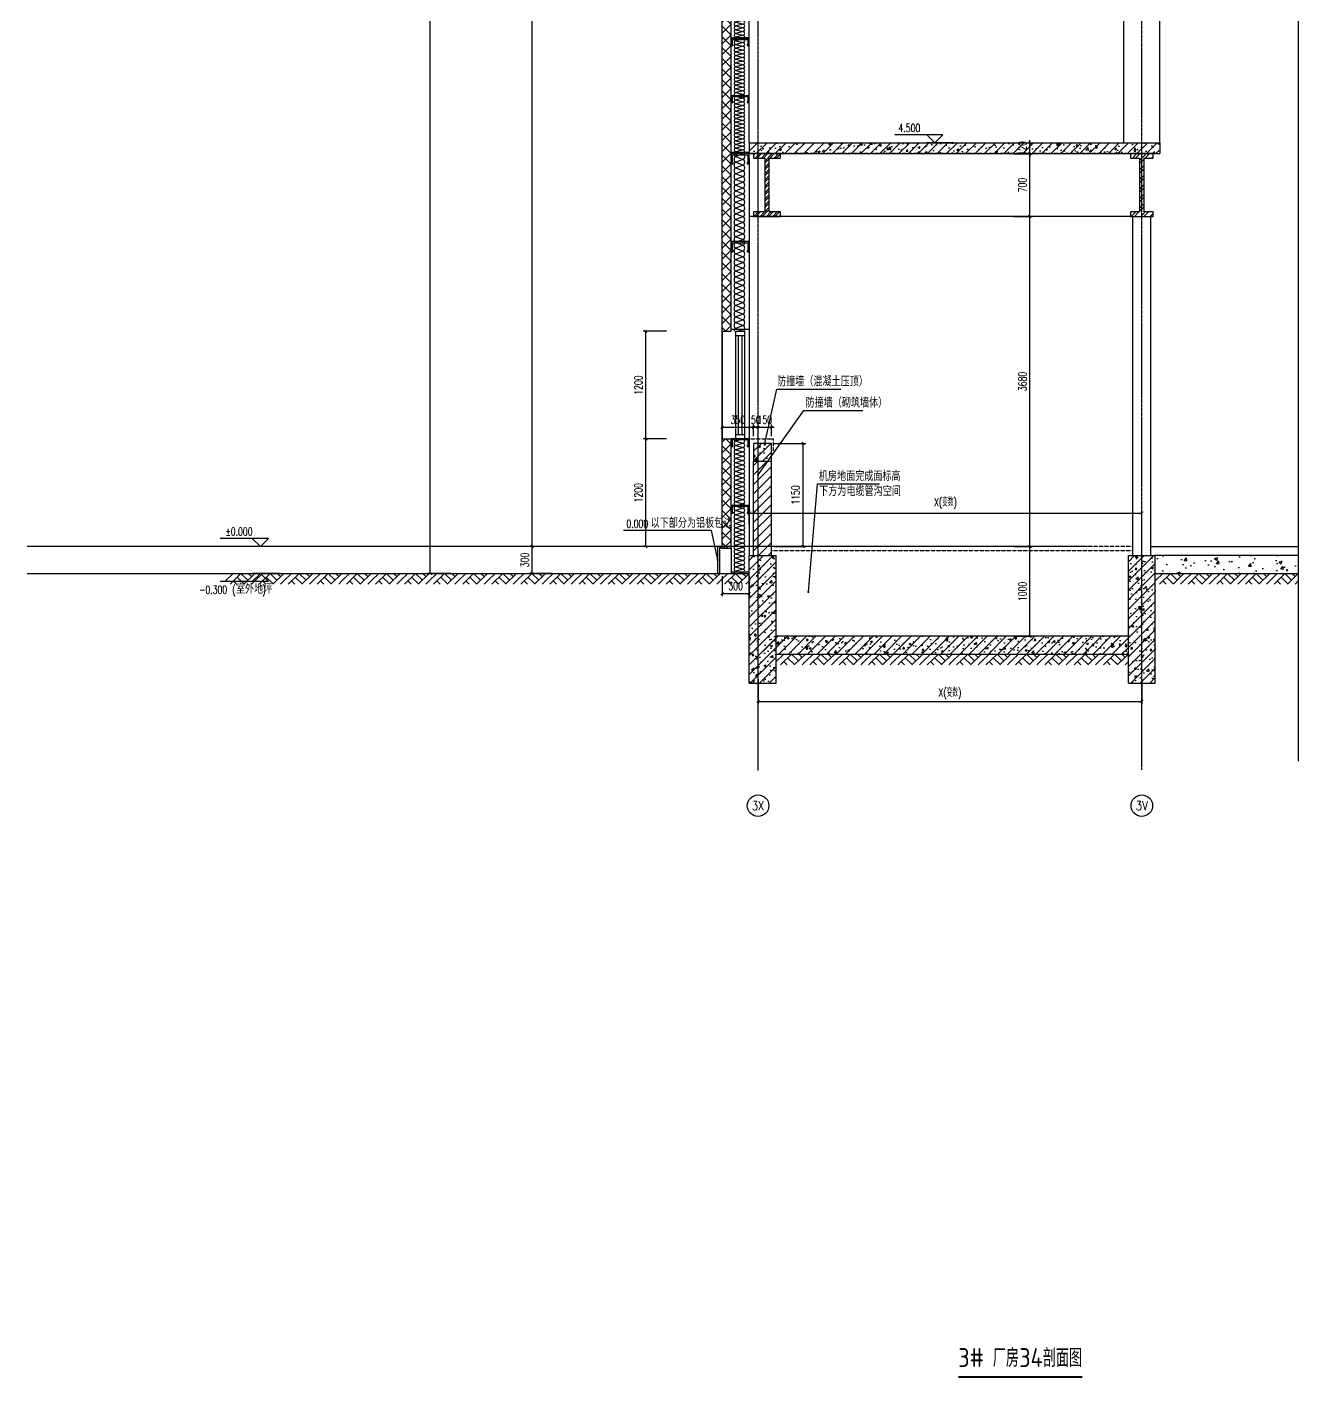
# Model space of a CAD drawing. Extents: x -1899985 to 1774885, y 556286 to 2175695.
# Drawn here: x -513227 to -498995, y 558987 to 574049 of the extents above; entities that cross this region are included whole.
import ezdxf
from ezdxf.enums import TextEntityAlignment as Align

# ---------------------------------------------------------------- set-up
doc = ezdxf.new("R2010")
doc.units = 0
doc.header["$LTSCALE"] = 10
doc.header["$MEASUREMENT"] = 0
for name, pattern in [('20剖面图$0$__DASH', [0.35, 0.25, -0.1]), ('20剖面图$0$DASH', [0.35, 0.25, -0.1]), ('20剖面图$0$DOTE', [2.42, 2, -0.2, 0.02, -0.2])]:
    doc.linetypes.add(name, pattern=pattern)
doc.layers.get('Defpoints').update_dxf_attribs({"color": 210})
for name, color, linetype in [('20剖面图$0$A-AXIS-D', 1, 'Continuous'), ('20剖面图$0$A-AXIS-DOTE', 14, '20剖面图$0$DOTE'), ('20剖面图$0$A-AXIS-DP', 126, 'Continuous'), ('20剖面图$0$A-AXIS-SYMB', 3, 'Continuous'), ('20剖面图$0$A-CURTAIN', 134, 'Continuous'), ('20剖面图$0$A-HATCH-1', 252, 'Continuous'), ('20剖面图$0$A-HATCH-2', 251, 'Continuous'), ('20剖面图$0$A-LIN-V', 9, 'Continuous'), ('20剖面图$0$A-SFCE', 30, 'Continuous'), ('20剖面图$0$A-WINDOW', 140, 'Continuous'), ('20剖面图$0$A-云线', 2, 'Continuous'), ('20剖面图$0$AS-COLN', 6, 'Continuous'), ('20剖面图$0$AS-WALL', 40, 'Continuous'), ('20剖面图$0$DIM_ELEV', 3, 'Continuous'), ('20剖面图$0$DIM_SYMB', 3, 'Continuous'), ('20剖面图$0$PUB_HATCH', 8, 'Continuous'), ('20剖面图$0$PUB_TEXT', 7, 'Continuous'), ('20剖面图$0$建-墙-填充', 8, 'Continuous'), ('20剖面图$0$建-柱-钢', 9, 'Continuous'), ('A-LIN-V', 9, 'Continuous'), ('PUB_TEXT', 7, 'Continuous')]:
    doc.layers.add(name, color=color, linetype=linetype)
doc.styles.add('20剖面图$0$_TCH_AXIS', font='COMPLEX', dxfattribs={"bigfont": 'GBCBIG'})
doc.styles.add('20剖面图$0$_TCH_DIM', font='SIMPLEX', dxfattribs={"bigfont": 'GBCBIG'})
doc.styles.add('20剖面图$0$_TCH_DIM_T3', font='SIMPLEX', dxfattribs={"width": 0.705882, "bigfont": 'GBCBIG'})
doc.styles.add('20剖面图$0$Standard', font='gbenor.shx', dxfattribs={"bigfont": 'gbcbig.shx'})
doc.dimstyles.new('20剖面图$0$_TCH_ARCH&&30', dxfattribs={"dimtxt": 89.25, "dimasz": 30, "dimexe": 30, "dimexo": 30, "dimgap": 37.875, "dimtad": 1, "dimdec": 0, "dimzin": 0, "dimdsep": 46, "dimtxsty": '20剖面图$0$_TCH_DIM_T3', "dimblk": '20剖面图$0$_ArchTick', "dimcen": 0.09, "dimclrt": 7, "dimazin": 2, "dimtfac": 1, "dimtdec": 0, "dimtix": 1, "dimtmove": 2, "dimatfit": 3, "dimfxl": 1, "dimtolj": 1, "dimtzin": 0, "dimarcsym": 0})
pattern_1 = [(45, (0, 0), (-53.0330086, 53.0330086), []), (50, (0, 0), (215.178055, -18.82564), [22.5, -247.5]), (355, (0, 0), (-41.6254, 225.65764), [18, -198]), (100.4514, (17.93, -1.57), (173.552815, 206.83186), [19.12206, -210.342634]), (46.1842, (0, 60), (320.17231, -49.6557), [33.75, -371.25]), (96.6356, (26.68, 55.86), (280.39881, 292.23536), [28.68309, -315.5139]), (351.1842, (0, 60), (280.39858, 292.23558), [27, -297]), (21, (30, 45), (179.072116, -120.785667), [22.5, -247.5]), (326, (30, 45), (72.9946, 217.545014), [18, -198]), (71.4514, (44.92, 34.93), (252.06679, 96.75915), [19.12206, -210.342634]), (37.5, (0, 0), (3.6479566, 99.868156), [0, -195.6, 0, -201, 0, -198.75]), (7.5, (0, 0), (78.920861, 118.323514), [0, -114.6, 0, -191.1, 0, -75.75]), (327.5, (-66.9, 0), (160.146731, -6.7664615), [0, -75, 0, -234, 0, -310.5]), (317.5, (-96.9, 0), (174.95585, 30.031495), [0, -97.5, 0, -155.4, 0, -220.5])]
pattern_2 = [(45, (60, 0), (-60.000061, 60.000061), []), (135, (60, 0), (-60.000061, -60.000061), [])]

# ---------------------------------------------------------------- blocks, each defined once
blk = doc.blocks.new('20剖面图$0$G$CBF9D2CED')
at = {"layer": '20剖面图$0$建-墙-填充'}
h = blk.add_hatch(dxfattribs=at)
h.set_pattern_fill('金属', color=256, scale=20, style=0)
h.set_pattern_definition([(45, (0, 0), (-35.3553, 35.3553), []), (45, (23.57, 0), (-35.3553, 35.3553), [])])
h.paths.add_polyline_path([(-150, 0), (-150, -50), (-25, -50), (-25, -650), (-150, -650), (-150, -700), (150, -700), (150, -650), (25, -650), (25, -50), (150, -50), (150, 0)])
at = {"layer": '20剖面图$0$建-柱-钢'}
for p, q in [((-150, 0), (-150, -50)), ((150, 0), (-150, 0)), ((150, -50), (150, 0)), ((-150, -50), (-25, -50)), ((-25, -50), (-25, -650)), ((25, -650), (25, -50)), ((25, -50), (150, -50)), ((-25, -650), (-150, -650)), ((-150, -650), (-150, -700)), ((-150, -700), (150, -700)), ((150, -650), (25, -650)), ((150, -700), (150, -650))]:
    blk.add_line(p, q, dxfattribs=at)
blk = doc.blocks.new('20剖面图$0$w42343243')
at = {"layer": '20剖面图$0$A-WINDOW'}
for p, q in [((-1774210, 527687), (-1774210, 528787)), ((-1774177, 527687), (-1774177, 528787)), ((-1774143, 528787), (-1774143, 527687)), ((-1774110, 528787), (-1774110, 527687))]:
    blk.add_line(p, q, dxfattribs=at)
for points in [[(-1774210, 528837), (-1774110, 528837), (-1774110, 528787), (-1774210, 528787)], [(-1774210, 527687), (-1774110, 527687), (-1774110, 527637), (-1774210, 527637)]]:
    blk.add_lwpolyline(points, close=True, dxfattribs=at)
blk = doc.blocks.new('20剖面图$0$$LinePat$素土夯实')
at = {"color": 0}
for p, q in [((0, -210), (210, 0)), ((120, -300), (420, 0)), ((420, 0), (608, -188)), ((495, -300), (795, 0)), ((615, 0), (705, -90)), ((210, -210), (300, -300)), ((315, -105), (502, -293)), ((705, -300), (795, -210))]:
    blk.add_line(p, q, dxfattribs=at)
blk = doc.blocks.new('20剖面图$0$_ArchTick')
at = {"color": 0, "linetype": 'ByBlock', "const_width": 0.4}
blk.add_lwpolyline([(-0.5, -0.5), (0.5, 0.5)], dxfattribs=at)
blk = doc.blocks.new('*D260')
at = {"layer": '20剖面图$0$A-AXIS-DP', "color": 0, "lineweight": -2, "transparency": 16777216}
for p, q in [((-506098, 569457), (-506360, 569457)), ((-506330, 568257), (-506330, 569457)), ((-506098, 568257), (-506360, 568257))]:
    blk.add_line(p, q, dxfattribs=at)
at = {"layer": 'Defpoints', "color": 0, "transparency": 16777216}
for p in [(-506330, 569457), (-506068, 569457), (-506068, 568257)]:
    blk.add_point(p, dxfattribs=at)
at = {"layer": '20剖面图$0$A-AXIS-DP', "color": 0, "lineweight": -2, "transparency": 16777216, "xscale": 30, "yscale": 30, "zscale": 30}
for p, rotation in [((-506330, 569457), 90), ((-506330, 568257), 270)]:
    blk.add_blockref('20剖面图$0$_ArchTick', p, dxfattribs=dict(at, rotation=rotation))
at = {"layer": '20剖面图$0$A-AXIS-DP', "color": 7, "transparency": 16777216, "insert": (-506413, 568857), "char_height": 89.2, "attachment_point": 5, "rotation": 90, "style": '20剖面图$0$_TCH_DIM_T3'}
blk.add_mtext('\\A1;1200', dxfattribs=at)
blk = doc.blocks.new('*D261')
at = {"layer": '20剖面图$0$A-AXIS-DP', "color": 0, "lineweight": -2, "transparency": 16777216}
for p, q in [((-506098, 570657), (-506360, 570657)), ((-506330, 569457), (-506330, 570657)), ((-506098, 569457), (-506360, 569457))]:
    blk.add_line(p, q, dxfattribs=at)
at = {"layer": 'Defpoints', "color": 0, "transparency": 16777216}
for p in [(-506330, 570657), (-506068, 570657), (-506068, 569457)]:
    blk.add_point(p, dxfattribs=at)
at = {"layer": '20剖面图$0$A-AXIS-DP', "color": 0, "lineweight": -2, "transparency": 16777216, "xscale": 30, "yscale": 30, "zscale": 30}
for p, rotation in [((-506330, 570657), 90), ((-506330, 569457), 270)]:
    blk.add_blockref('20剖面图$0$_ArchTick', p, dxfattribs=dict(at, rotation=rotation))
at = {"layer": '20剖面图$0$A-AXIS-DP', "color": 7, "transparency": 16777216, "insert": (-506413, 570057), "char_height": 89.2, "attachment_point": 5, "rotation": 90, "style": '20剖面图$0$_TCH_DIM_T3'}
blk.add_mtext('\\A1;1200', dxfattribs=at)
blk = doc.blocks.new('*D262')
at = {"layer": '20剖面图$0$A-AXIS-D', "color": 0, "lineweight": -2, "transparency": 16777216}
for p, q in [((-507369, 568257), (-507627, 568257)), ((-507597, 567957), (-507597, 568257)), ((-507369, 567957), (-507627, 567957))]:
    blk.add_line(p, q, dxfattribs=at)
at = {"layer": 'Defpoints', "color": 0, "transparency": 16777216}
for p in [(-507597, 568257), (-507339, 568257), (-507339, 567957)]:
    blk.add_point(p, dxfattribs=at)
at = {"layer": '20剖面图$0$A-AXIS-D', "color": 0, "lineweight": -2, "transparency": 16777216, "xscale": 30, "yscale": 30, "zscale": 30}
for p, rotation in [((-507597, 568257), 90), ((-507597, 567957), 270)]:
    blk.add_blockref('20剖面图$0$_ArchTick', p, dxfattribs=dict(at, rotation=rotation))
at = {"layer": '20剖面图$0$A-AXIS-D', "color": 7, "transparency": 16777216, "insert": (-507679, 568107), "char_height": 89.2, "attachment_point": 5, "rotation": 90, "style": '20剖面图$0$_TCH_DIM_T3'}
blk.add_mtext('\\A1;300', dxfattribs=at)
blk = doc.blocks.new('*D263')
at = {"layer": '20剖面图$0$A-AXIS-D', "color": 0, "lineweight": -2, "transparency": 16777216}
for p, q in [((-507369, 584057), (-507627, 584057)), ((-507597, 568257), (-507597, 584057)), ((-507369, 568257), (-507627, 568257))]:
    blk.add_line(p, q, dxfattribs=at)
at = {"layer": 'Defpoints', "color": 0, "transparency": 16777216}
for p in [(-507597, 584057), (-507339, 584057), (-507339, 568257)]:
    blk.add_point(p, dxfattribs=at)
at = {"layer": '20剖面图$0$A-AXIS-D', "color": 0, "lineweight": -2, "transparency": 16777216, "xscale": 30, "yscale": 30, "zscale": 30}
for p, rotation in [((-507597, 584057), 90), ((-507597, 568257), 270)]:
    blk.add_blockref('20剖面图$0$_ArchTick', p, dxfattribs=dict(at, rotation=rotation))
at = {"layer": '20剖面图$0$A-AXIS-D', "color": 7, "transparency": 16777216, "insert": (-507679, 576157), "char_height": 89.2, "attachment_point": 5, "rotation": 90, "style": '20剖面图$0$_TCH_DIM_T3'}
blk.add_mtext('\\A1;15800', dxfattribs=at)
blk = doc.blocks.new('*D266')
at = {"layer": '20剖面图$0$A-AXIS-D', "color": 0, "lineweight": -2, "transparency": 16777216}
for p, q in [((-508504, 586757), (-508762, 586757)), ((-508732, 567957), (-508732, 586757)), ((-508504, 567957), (-508762, 567957))]:
    blk.add_line(p, q, dxfattribs=at)
at = {"layer": 'Defpoints', "color": 0, "transparency": 16777216}
for p in [(-508732, 586757), (-508474, 586757), (-508474, 567957)]:
    blk.add_point(p, dxfattribs=at)
at = {"layer": '20剖面图$0$A-AXIS-D', "color": 0, "lineweight": -2, "transparency": 16777216, "xscale": 30, "yscale": 30, "zscale": 30}
for p, rotation in [((-508732, 586757), 90), ((-508732, 567957), 270)]:
    blk.add_blockref('20剖面图$0$_ArchTick', p, dxfattribs=dict(at, rotation=rotation))
at = {"layer": '20剖面图$0$A-AXIS-D', "color": 7, "transparency": 16777216, "insert": (-508814, 577357), "char_height": 89.2, "attachment_point": 5, "rotation": 90, "style": '20剖面图$0$_TCH_DIM_T3'}
blk.add_mtext('\\A1;18800', dxfattribs=at)
blk = doc.blocks.new('*D310')
at = {"layer": '20剖面图$0$A-AXIS-DP', "color": 0, "lineweight": -2, "transparency": 16777216}
for p, q in [((-502230, 568257), (-502020, 568257)), ((-502050, 567257), (-502050, 568257)), ((-502230, 567257), (-502020, 567257))]:
    blk.add_line(p, q, dxfattribs=at)
at = {"layer": 'Defpoints', "color": 0, "transparency": 16777216}
for p in [(-502260, 568257), (-502050, 568257), (-502260, 567257)]:
    blk.add_point(p, dxfattribs=at)
at = {"layer": '20剖面图$0$A-AXIS-DP', "color": 0, "lineweight": -2, "transparency": 16777216, "xscale": 30, "yscale": 30, "zscale": 30}
for p, rotation in [((-502050, 568257), 90), ((-502050, 567257), 270)]:
    blk.add_blockref('20剖面图$0$_ArchTick', p, dxfattribs=dict(at, rotation=rotation))
at = {"layer": '20剖面图$0$A-AXIS-DP', "color": 7, "transparency": 16777216, "insert": (-502132, 567757), "char_height": 89.2, "attachment_point": 5, "rotation": 90, "style": '20剖面图$0$_TCH_DIM_T3'}
blk.add_mtext('\\A1;1000', dxfattribs=at)
blk = doc.blocks.new('*D311')
at = {"layer": '20剖面图$0$A-AXIS-DP', "color": 0, "lineweight": -2, "transparency": 16777216}
for p, q in [((-502230, 571937), (-502020, 571937)), ((-502050, 568257), (-502050, 571937)), ((-502230, 568257), (-502020, 568257))]:
    blk.add_line(p, q, dxfattribs=at)
at = {"layer": 'Defpoints', "color": 0, "transparency": 16777216}
for p in [(-502260, 571937), (-502050, 571937), (-502260, 568257)]:
    blk.add_point(p, dxfattribs=at)
at = {"layer": '20剖面图$0$A-AXIS-DP', "color": 0, "lineweight": -2, "transparency": 16777216, "xscale": 30, "yscale": 30, "zscale": 30}
for p, rotation in [((-502050, 571937), 90), ((-502050, 568257), 270)]:
    blk.add_blockref('20剖面图$0$_ArchTick', p, dxfattribs=dict(at, rotation=rotation))
at = {"layer": '20剖面图$0$A-AXIS-DP', "color": 7, "transparency": 16777216, "insert": (-502132, 570097), "char_height": 89.2, "attachment_point": 5, "rotation": 90, "style": '20剖面图$0$_TCH_DIM_T3'}
blk.add_mtext('\\A1;3680', dxfattribs=at)
blk = doc.blocks.new('*D312')
at = {"layer": '20剖面图$0$A-AXIS-DP', "color": 0, "lineweight": -2, "transparency": 16777216}
for p, q in [((-502230, 572637), (-502020, 572637)), ((-502050, 571937), (-502050, 572637)), ((-502230, 571937), (-502020, 571937))]:
    blk.add_line(p, q, dxfattribs=at)
at = {"layer": 'Defpoints', "color": 0, "transparency": 16777216}
for p in [(-502260, 572637), (-502050, 572637), (-502260, 571937)]:
    blk.add_point(p, dxfattribs=at)
at = {"layer": '20剖面图$0$A-AXIS-DP', "color": 0, "lineweight": -2, "transparency": 16777216, "xscale": 30, "yscale": 30, "zscale": 30}
for p, rotation in [((-502050, 572637), 90), ((-502050, 571937), 270)]:
    blk.add_blockref('20剖面图$0$_ArchTick', p, dxfattribs=dict(at, rotation=rotation))
at = {"layer": '20剖面图$0$A-AXIS-DP', "color": 7, "transparency": 16777216, "insert": (-502132, 572287), "char_height": 89.2, "attachment_point": 5, "rotation": 90, "style": '20剖面图$0$_TCH_DIM_T3'}
blk.add_mtext('\\A1;700', dxfattribs=at)
blk = doc.blocks.new('*D313')
at = {"layer": '20剖面图$0$A-AXIS-DP', "color": 0, "lineweight": -2, "transparency": 16777216}
for p, q in [((-502230, 572757), (-502020, 572757)), ((-502050, 572757), (-502050, 572787)), ((-502050, 572637), (-502050, 572757)), ((-502230, 572637), (-502020, 572637)), ((-502050, 572637), (-502050, 572607))]:
    blk.add_line(p, q, dxfattribs=at)
at = {"layer": 'Defpoints', "color": 0, "transparency": 16777216}
for p in [(-502260, 572757), (-502050, 572757), (-502260, 572637)]:
    blk.add_point(p, dxfattribs=at)
at = {"layer": '20剖面图$0$A-AXIS-DP', "color": 0, "lineweight": -2, "transparency": 16777216, "xscale": 30, "yscale": 30, "zscale": 30}
for p, rotation in [((-502050, 572757), 270), ((-502050, 572637), 90)]:
    blk.add_blockref('20剖面图$0$_ArchTick', p, dxfattribs=dict(at, rotation=rotation))
at = {"layer": '20剖面图$0$A-AXIS-DP', "color": 7, "transparency": 16777216, "insert": (-502132, 572697), "char_height": 89.2, "attachment_point": 5, "rotation": 90, "style": '20剖面图$0$_TCH_DIM_T3'}
blk.add_mtext('\\A1;120', dxfattribs=at)
blk = doc.blocks.new('20剖面图$0$CURVEPATTERNLIB$SYSLIB$岩棉板')
at = {"color": 0}
for p, q in [((0, -17), (12, -67)), ((12, -67), (24, -17))]:
    blk.add_line(p, q, dxfattribs=at)
for centre, start, end in [((12, -17), 0, 180), ((0, -67), 270, 0), ((24, -67), 180, 270)]:
    blk.add_arc(centre, 12, start, end, dxfattribs=at)
blk = doc.blocks.new('20剖面图$0$CURVEPATTERNLIB$SYSLIB$防水材料1')
at = {"layer": '20剖面图$0$PUB_HATCH'}
h = blk.add_hatch(dxfattribs=at)
h.set_pattern_fill('ANSI31', color=256, scale=10, angle=90, style=0)
h.set_pattern_definition([(45, (-196995.837, -685381.036), (11.22532015, -11.22532015), [])])
h.paths.add_polyline_path([(35, 0), (0, 0), (0, -100), (35, -100), (35, -90), (30, -90), (30, -95), (5, -95), (5, -5), (30, -5), (30, -10), (35, -10)])
h = blk.add_hatch(dxfattribs=at)
h.set_pattern_fill('ANSI31', color=256, scale=10, angle=90, style=0)
h.set_pattern_definition([(45, (-196695.837, -685381.036), (11.22532015, -11.22532015), [])])
h.paths.add_polyline_path([(335, 0), (300, 0), (300, -100), (335, -100), (335, -90), (330, -90), (330, -95), (305, -95), (305, -5), (330, -5), (330, -10), (335, -10)])
at = {"layer": '20剖面图$0$A-LIN-V', "extrusion": (-3.26108e-18, 2.41725e-31, -1)}
blk.add_line((600, 0), (600, -100), dxfattribs=at)
at = {"layer": '20剖面图$0$A-LIN-V'}
for p, q in [((30, -10), (35, -10)), ((330, -10), (335, -10)), ((30, -90), (35, -90)), ((330, -90), (335, -90))]:
    blk.add_line(p, q, dxfattribs=at)
at = {"layer": '20剖面图$0$A-LIN-V', "extrusion": (-3.26108e-18, 2.41725e-31, -1)}
for points in [[(-35, -10), (-35, 0), (0, 0), (0, -100), (-35, -100), (-35, -90)], [(-335, -10), (-335, 0), (-300, 0), (-300, -100), (-335, -100), (-335, -90)], [(-30, -10), (-30, -5), (-5, -5), (-5, -95), (-30, -95), (-30, -90)], [(-330, -10), (-330, -5), (-305, -5), (-305, -95), (-330, -95), (-330, -90)]]:
    blk.add_lwpolyline(points, dxfattribs=at)
at = {"layer": '20剖面图$0$A-LIN-V', "xscale": 0.8142221102150538, "yscale": 0.8108108108108109, "zscale": 0.8142221102150538}
for p in [(0, -20.1), (19.5, -20.1), (39.1, -20.1), (58.6, -20.1), (78.2, -20.1), (97.7, -20.1), (117.2, -20.1), (136.8, -20.1), (156.3, -20.1), (175.9, -20.1), (195.4, -20.1), (215, -20.1), (234.5, -20.1), (254, -20.1), (273.6, -20.1), (293.1, -20.1), (312.7, -20.1), (332.2, -20.1), (351.7, -20.1), (371.3, -20.1), (390.8, -20.1), (410.4, -20.1), (429.9, -20.1), (449.5, -20.1), (469, -20.1), (488.5, -20.1), (508.1, -20.1), (527.6, -20.1), (547.2, -20.1), (566.7, -20.1), (586.2, -20.1)]:
    blk.add_blockref('20剖面图$0$CURVEPATTERNLIB$SYSLIB$岩棉板', p, dxfattribs=at)
blk = doc.blocks.new('*D314')
at = {"layer": '20剖面图$0$A-AXIS-DP', "color": 0, "lineweight": -2, "transparency": 16777216}
for p, q in [((-505179, 568504), (-505179, 568660)), ((-505179, 568630), (-500802, 568630)), ((-500802, 568504), (-500802, 568660))]:
    blk.add_line(p, q, dxfattribs=at)
at = {"layer": 'Defpoints', "color": 0, "transparency": 16777216}
for p in [(-500802, 568630), (-505179, 568474), (-500802, 568474)]:
    blk.add_point(p, dxfattribs=at)
at = {"layer": '20剖面图$0$A-AXIS-DP', "color": 0, "lineweight": -2, "transparency": 16777216, "xscale": 30, "yscale": 30, "zscale": 30, "rotation": 180}
blk.add_blockref('20剖面图$0$_ArchTick', (-505179, 568630), dxfattribs=at)
at = {"layer": '20剖面图$0$A-AXIS-DP', "color": 0, "lineweight": -2, "transparency": 16777216, "xscale": 30, "yscale": 30, "zscale": 30}
blk.add_blockref('20剖面图$0$_ArchTick', (-500802, 568630), dxfattribs=at)
at = {"layer": '20剖面图$0$A-AXIS-DP', "color": 7, "transparency": 16777216, "insert": (-502990, 568736), "char_height": 89.2, "attachment_point": 5, "style": '20剖面图$0$_TCH_DIM_T3'}
blk.add_mtext('\\A1;X(变数)', dxfattribs=at)
blk = doc.blocks.new('*D439')
at = {"layer": '20剖面图$0$A-AXIS-DP', "color": 0, "lineweight": -2, "transparency": 16777216}
for p, q in [((-505479, 567927), (-505479, 567703)), ((-505179, 567927), (-505179, 567703)), ((-505479, 567733), (-505179, 567733))]:
    blk.add_line(p, q, dxfattribs=at)
at = {"layer": 'Defpoints', "color": 0, "transparency": 16777216}
for p in [(-505479, 567957), (-505179, 567957), (-505179, 567733)]:
    blk.add_point(p, dxfattribs=at)
at = {"layer": '20剖面图$0$A-AXIS-DP', "color": 0, "lineweight": -2, "transparency": 16777216, "xscale": 30, "yscale": 30, "zscale": 30, "rotation": 180}
blk.add_blockref('20剖面图$0$_ArchTick', (-505479, 567733), dxfattribs=at)
at = {"layer": '20剖面图$0$A-AXIS-DP', "color": 0, "lineweight": -2, "transparency": 16777216, "xscale": 30, "yscale": 30, "zscale": 30}
blk.add_blockref('20剖面图$0$_ArchTick', (-505179, 567733), dxfattribs=at)
at = {"layer": '20剖面图$0$A-AXIS-DP', "color": 7, "transparency": 16777216, "insert": (-505329, 567816), "char_height": 89.2, "attachment_point": 5, "style": '20剖面图$0$_TCH_DIM_T3'}
blk.add_mtext('\\A1;300', dxfattribs=at)
blk = doc.blocks.new('*D466')
at = {"layer": '20剖面图$0$A-AXIS-DP', "color": 0, "lineweight": -2, "transparency": 16777216}
for p, q in [((-505479, 569487), (-505479, 569617)), ((-505479, 569587), (-505129, 569587)), ((-505129, 569487), (-505129, 569617))]:
    blk.add_line(p, q, dxfattribs=at)
at = {"layer": 'Defpoints', "color": 0, "transparency": 16777216}
for p in [(-505129, 569587), (-505479, 569457), (-505129, 569457)]:
    blk.add_point(p, dxfattribs=at)
at = {"layer": '20剖面图$0$A-AXIS-DP', "color": 0, "lineweight": -2, "transparency": 16777216, "xscale": 30, "yscale": 30, "zscale": 30, "rotation": 180}
blk.add_blockref('20剖面图$0$_ArchTick', (-505479, 569587), dxfattribs=at)
at = {"layer": '20剖面图$0$A-AXIS-DP', "color": 0, "lineweight": -2, "transparency": 16777216, "xscale": 30, "yscale": 30, "zscale": 30}
blk.add_blockref('20剖面图$0$_ArchTick', (-505129, 569587), dxfattribs=at)
at = {"layer": '20剖面图$0$A-AXIS-DP', "color": 7, "transparency": 16777216, "insert": (-505304, 569669), "char_height": 89.2, "attachment_point": 5, "style": '20剖面图$0$_TCH_DIM_T3'}
blk.add_mtext('\\A1;350', dxfattribs=at)
blk = doc.blocks.new('*D467')
at = {"layer": '20剖面图$0$A-AXIS-DP', "color": 0, "lineweight": -2, "transparency": 16777216}
for p, q in [((-505129, 569587), (-505159, 569587)), ((-505129, 569487), (-505129, 569617)), ((-505129, 569587), (-505079, 569587)), ((-505079, 569487), (-505079, 569617)), ((-505079, 569587), (-505049, 569587))]:
    blk.add_line(p, q, dxfattribs=at)
at = {"layer": 'Defpoints', "color": 0, "transparency": 16777216}
for p in [(-505079, 569587), (-505129, 569457), (-505079, 569457)]:
    blk.add_point(p, dxfattribs=at)
at = {"layer": '20剖面图$0$A-AXIS-DP', "color": 0, "lineweight": -2, "transparency": 16777216, "xscale": 30, "yscale": 30, "zscale": 30}
blk.add_blockref('20剖面图$0$_ArchTick', (-505129, 569587), dxfattribs=at)
at = {"layer": '20剖面图$0$A-AXIS-DP', "color": 0, "lineweight": -2, "transparency": 16777216, "xscale": 30, "yscale": 30, "zscale": 30, "rotation": 180}
blk.add_blockref('20剖面图$0$_ArchTick', (-505079, 569587), dxfattribs=at)
at = {"layer": '20剖面图$0$A-AXIS-DP', "color": 7, "transparency": 16777216, "insert": (-505104, 569669), "char_height": 89.2, "attachment_point": 5, "style": '20剖面图$0$_TCH_DIM_T3'}
blk.add_mtext('\\A1;50', dxfattribs=at)
blk = doc.blocks.new('*D468')
at = {"layer": '20剖面图$0$A-AXIS-DP', "color": 0, "lineweight": -2, "transparency": 16777216}
for p, q in [((-505079, 569587), (-505109, 569587)), ((-505079, 569487), (-505079, 569617)), ((-505079, 569587), (-504929, 569587)), ((-504929, 569487), (-504929, 569617)), ((-504929, 569587), (-504899, 569587))]:
    blk.add_line(p, q, dxfattribs=at)
at = {"layer": 'Defpoints', "color": 0, "transparency": 16777216}
for p in [(-504929, 569587), (-505079, 569457), (-504929, 569457)]:
    blk.add_point(p, dxfattribs=at)
at = {"layer": '20剖面图$0$A-AXIS-DP', "color": 0, "lineweight": -2, "transparency": 16777216, "xscale": 30, "yscale": 30, "zscale": 30}
blk.add_blockref('20剖面图$0$_ArchTick', (-505079, 569587), dxfattribs=at)
at = {"layer": '20剖面图$0$A-AXIS-DP', "color": 0, "lineweight": -2, "transparency": 16777216, "xscale": 30, "yscale": 30, "zscale": 30, "rotation": 180}
blk.add_blockref('20剖面图$0$_ArchTick', (-504929, 569587), dxfattribs=at)
at = {"layer": '20剖面图$0$A-AXIS-DP', "color": 7, "transparency": 16777216, "insert": (-505004, 569669), "char_height": 89.2, "attachment_point": 5, "style": '20剖面图$0$_TCH_DIM_T3'}
blk.add_mtext('\\A1;150', dxfattribs=at)
blk = doc.blocks.new('*D473')
at = {"layer": '20剖面图$0$A-AXIS-D', "color": 0, "lineweight": -2, "transparency": 16777216}
for p, q in [((-505079, 566780), (-505079, 566501)), ((-500802, 566780), (-500802, 566501)), ((-505079, 566531), (-500802, 566531))]:
    blk.add_line(p, q, dxfattribs=at)
at = {"layer": 'Defpoints', "color": 0, "transparency": 16777216}
for p in [(-505079, 566810), (-500802, 566810), (-500802, 566531)]:
    blk.add_point(p, dxfattribs=at)
at = {"layer": '20剖面图$0$A-AXIS-D', "color": 0, "lineweight": -2, "transparency": 16777216, "xscale": 30, "yscale": 30, "zscale": 30, "rotation": 180}
blk.add_blockref('20剖面图$0$_ArchTick', (-505079, 566531), dxfattribs=at)
at = {"layer": '20剖面图$0$A-AXIS-D', "color": 0, "lineweight": -2, "transparency": 16777216, "xscale": 30, "yscale": 30, "zscale": 30}
blk.add_blockref('20剖面图$0$_ArchTick', (-500802, 566531), dxfattribs=at)
at = {"layer": '20剖面图$0$A-AXIS-D', "color": 7, "transparency": 16777216, "insert": (-502940, 566613), "char_height": 89.2, "attachment_point": 5, "style": '20剖面图$0$_TCH_DIM_T3'}
blk.add_mtext('\\A1;X(变数)', dxfattribs=at)
blk = doc.blocks.new('*D493')
at = {"layer": '20剖面图$0$A-AXIS-DP', "color": 0, "lineweight": -2, "transparency": 16777216}
for p, q in [((-504899, 569407), (-504548, 569407)), ((-504578, 568257), (-504578, 569407)), ((-504899, 568257), (-504548, 568257))]:
    blk.add_line(p, q, dxfattribs=at)
at = {"layer": 'Defpoints', "color": 0, "transparency": 16777216}
for p in [(-504929, 569407), (-504578, 569407), (-504929, 568257)]:
    blk.add_point(p, dxfattribs=at)
at = {"layer": '20剖面图$0$A-AXIS-DP', "color": 0, "lineweight": -2, "transparency": 16777216, "xscale": 30, "yscale": 30, "zscale": 30}
for p, rotation in [((-504578, 569407), 90), ((-504578, 568257), 270)]:
    blk.add_blockref('20剖面图$0$_ArchTick', p, dxfattribs=dict(at, rotation=rotation))
at = {"layer": '20剖面图$0$A-AXIS-DP', "color": 7, "transparency": 16777216, "insert": (-504661, 568832), "char_height": 89.2, "attachment_point": 5, "rotation": 90, "style": '20剖面图$0$_TCH_DIM_T3'}
blk.add_mtext('\\A1;1150', dxfattribs=at)
blk = doc.blocks.new('20剖面图')
at = {"layer": '20剖面图$0$A-HATCH-1'}
h = blk.add_hatch(dxfattribs=at)
h.set_pattern_fill('混凝土', color=256, scale=50)
h.set_pattern_definition([(50, (0, 0), (358.63009, -31.37607), [37.5, -412.5]), (355, (0, 0), (-69.37567, 376.09607), [30, -330]), (100.4514, (29.9, -2.6), (289.25469, 344.71977), [31.8701, -350.57106]), (46.1842, (0, 100), (533.62052, -82.7595), [56.25, -618.75]), (96.6356, (44.47, 93.1), (467.33135, 487.05894), [47.80514, -525.8565]), (351.1842, (0, 100), (467.33097, 487.0593), [45, -495]), (21, (50, 75), (298.45353, -201.30945), [37.5, -412.5]), (326, (50, 75), (121.65767, 362.57502), [30, -330]), (71.4514, (74.87, 58.22), (420.11131, 161.26525), [31.8701, -350.57106]), (37.5, (0, 0), (6.079928, 166.446927), [0, -326, 0, -335, 0, -331.25]), (7.5, (0, 0), (131.53477, 197.205856), [0, -191, 0, -318.5, 0, -126.25]), (327.5, (-111.5, 0), (266.911218, -11.277436), [0, -125, 0, -390, 0, -517.5]), (317.5, (-161.5, 0), (291.593085, 50.05249), [0, -162.5, 0, -259, 0, -367.5])])
h.paths.add_polyline_path([(-500652, 568157.5), (-500652, 567957.5), (-499057.6, 567957.5), (-499057.6, 568157.5)])
at = {"layer": '20剖面图$0$PUB_HATCH'}
h = blk.add_hatch(dxfattribs=at)
h.set_pattern_fill('多孔材料', color=256, scale=30, style=0)
h.set_pattern_definition(pattern_2)
h.paths.add_polyline_path([(-505378.8, 570657.5), (-505378.8, 586707.5), (-505478.8, 586707.5), (-505478.8, 570657.5)])
h = blk.add_hatch(dxfattribs=at)
h.set_pattern_fill('钢筋混凝土', color=256, scale=30, style=0)
h.set_pattern_definition(pattern_1)
h.paths.add_polyline_path([(-505178.8, 572637.5), (-500602, 572637.5), (-500602, 572757.5), (-505178.8, 572757.5)])
h = blk.add_hatch(dxfattribs=at)
h.set_pattern_fill('多孔材料', color=256, scale=30, style=0)
h.set_pattern_definition(pattern_2)
h.paths.add_polyline_path([(-505378.8, 568237.5), (-505378.8, 569457.5), (-505478.8, 569457.5), (-505478.8, 568237.5)])
h = blk.add_hatch(dxfattribs=at)
h.set_pattern_fill('钢筋混凝土', color=256, scale=30, style=0)
h.set_pattern_definition(pattern_1)
h.paths.add_polyline_path([(-505128.8, 569207.5), (-504928.8, 569207.5), (-504928.8, 569407.5), (-505128.8, 569407.5)])
h = blk.add_hatch(dxfattribs=at)
h.set_pattern_fill('普通砖', color=256, scale=30, style=0)
h.set_pattern_definition([(45, (0, 53.85), (-53.03303, 53.03303), [])])
h.paths.add_polyline_path([(-504928.8, 569207.5), (-505128.8, 569207.5), (-505128.8, 568157.5), (-504928.8, 568157.5)])
h = blk.add_hatch(dxfattribs=at)
h.set_pattern_fill('钢筋混凝土', color=256, scale=30, style=0)
h.set_pattern_definition(pattern_1)
h.paths.add_polyline_path([(-504878.8, 566735.3), (-504878.8, 568157.5), (-505178.8, 568157.5), (-505178.8, 566735.3)])
h = blk.add_hatch(dxfattribs=at)
h.set_pattern_fill('钢筋混凝土', color=256, scale=30, style=0)
h.set_pattern_definition(pattern_1)
h.paths.add_polyline_path([(-500652, 566735.3), (-500652, 568157.5), (-500952, 568157.5), (-500952, 566735.3)])
h = blk.add_hatch(dxfattribs=at)
h.set_pattern_fill('钢筋混凝土', color=256, scale=30, style=0)
h.set_pattern_definition(pattern_1)
h.paths.add_polyline_path([(-505078.8, 567257.5), (-505078.8, 567057.5), (-500952, 567057.5), (-500952, 567257.5)])
at = {"layer": '20剖面图$0$建-墙-填充'}
h = blk.add_hatch(dxfattribs=at)
h.set_pattern_fill('金属', color=256, scale=30, style=0)
h.set_pattern_definition([(45, (0, 0), (-53.0330086, 53.0330086), []), (45, (35.355, 0), (-53.0330086, 53.0330086), [])])
h.paths.add_polyline_path([(-500927, 572637.5), (-500927, 572587.5), (-500827, 572587.5), (-500827, 571987.5), (-500927, 571987.5), (-500927, 571937.5), (-500677, 571937.5), (-500677, 571987.5), (-500777, 571987.5), (-500777, 572587.5), (-500677, 572587.5), (-500677, 572637.5)])
at = {"layer": '20剖面图$0$A-AXIS-D'}
for centre in [(-505078.8, 565367.9), (-500802, 565367.9)]:
    blk.add_circle(centre, 120, dxfattribs=at)
at = {"layer": '20剖面图$0$A-AXIS-DOTE'}
for p, q in [((-500802, 565767.9), (-500802, 590567)), ((-505078.8, 565758.8), (-505078.8, 585146))]:
    blk.add_line(p, q, dxfattribs=at)
at = {"layer": '20剖面图$0$A-AXIS-DOTE', "linetype": '20剖面图$0$__DASH', "ltscale": 2}
blk.add_line((-501406.1, 568257.5), (-513226.7, 568257.5), dxfattribs=at)
blk.add_line((-501406.1, 568257.5), (-513226.7, 568257.5), dxfattribs=at)
at = {"layer": '20剖面图$0$A-AXIS-SYMB'}
for p, q in [((-505006.4, 569392.5), (-504869.3, 570012.6)), ((-504869.3, 570012.6), (-504155.5, 570012.6))]:
    blk.add_line(p, q, dxfattribs=at)
at = {"layer": '20剖面图$0$A-AXIS-SYMB', "const_width": 12}
blk.add_lwpolyline([(-505007.7, 569386.6, 1), (-505005.1, 569398.3, 1)], format="xyb", close=True, dxfattribs=at)
at = {"layer": '20剖面图$0$A-CURTAIN', "const_width": 15}
blk.add_lwpolyline([(-505478.8, 568257.5), (-505528.8, 568257.5), (-505528.8, 567957.5)], dxfattribs=at)
at = {"layer": '20剖面图$0$A-CURTAIN'}
blk.add_lwpolyline([(-505478.8, 568237.5), (-505508.8, 568237.5), (-505508.8, 567957.5)], dxfattribs=at)
at = {"layer": '20剖面图$0$A-HATCH-2'}
blk.add_line((-505478.8, 570657.5), (-505478.8, 569457.5), dxfattribs=at)
blk.add_line((-505478.8, 570657.5), (-505478.8, 569457.5), dxfattribs=at)
at = {"layer": '20剖面图$0$A-LIN-V'}
for p, q in [((-505178.8, 572757.5), (-505178.8, 584057.5)), ((-501002, 572757.5), (-501002, 577607.5)), ((-500602, 572757.5), (-500602, 577607.5)), ((-505178.8, 572587.5), (-505178.8, 570657.5)), ((-500927, 571937.5), (-505178.8, 571937.5)), ((-505178.8, 570657.5), (-505178.8, 569457.5)), ((-505178.8, 569457.5), (-505178.8, 568157.5)), ((-505378.8, 568237.5), (-505378.8, 567957.5))]:
    blk.add_line(p, q, dxfattribs=at)
at = {"layer": '20剖面图$0$A-SFCE', "linetype": '20剖面图$0$DASH'}
for p, q in [((-500952, 572637.5), (-505178.8, 572637.5)), ((-500902, 568257.5), (-504928.8, 568257.5)), ((-500902, 568207.5), (-504928.8, 568207.5))]:
    blk.add_line(p, q, dxfattribs=at)
at = {"layer": '20剖面图$0$A-SFCE'}
for p, q in [((-501406.1, 568257.5), (-504978.8, 568257.5)), ((-500702, 568257.5), (-499057.6, 568257.5)), ((-513226.7, 567957.5), (-505178.8, 567957.5))]:
    blk.add_line(p, q, dxfattribs=at)
at = {"layer": '20剖面图$0$A-SFCE', "linetype": '20剖面图$0$DASH'}
blk.add_lwpolyline([(-505178.8, 569457.5), (-504928.8, 569457.5), (-504908.8, 569457.5), (-504908.8, 569323.7)], dxfattribs=at)
at = {"layer": '20剖面图$0$A-云线'}
blk.add_line((-505478.8, 568257.5), (-505478.8, 571950.5), dxfattribs=at)
at = {"layer": '20剖面图$0$AS-COLN'}
for p, q in [((-505178.8, 572757.5), (-500602, 572757.5)), ((-505178.8, 572757.5), (-505178.8, 572637.5)), ((-500602, 572757.5), (-500602, 572637.5)), ((-505178.8, 572637.5), (-500602, 572637.5)), ((-504928.8, 569407.5), (-505128.8, 569407.5)), ((-505128.8, 569407.5), (-505128.8, 569207.5)), ((-504928.8, 569207.5), (-504928.8, 569407.5)), ((-505128.8, 569207.5), (-504928.8, 569207.5)), ((-505178.8, 566735.3), (-505178.8, 568157.5)), ((-505178.8, 568157.5), (-504878.8, 568157.5)), ((-504878.8, 566735.3), (-504878.8, 568157.5)), ((-500952, 566735.3), (-500952, 568157.5)), ((-500952, 568157.5), (-500652, 568157.5)), ((-500652, 566735.3), (-500652, 568157.5)), ((-505178.8, 566735.3), (-504878.8, 566735.3)), ((-500952, 566735.3), (-500652, 566735.3))]:
    blk.add_line(p, q, dxfattribs=at)
for points in [[(-499057.6, 568157.5), (-500652, 568157.5)], [(-500652, 567957.5), (-499057.6, 567957.5)], [(-504878.8, 567057.5), (-500952, 567057.5), (-500952, 567257.5), (-504878.8, 567257.5)]]:
    blk.add_lwpolyline(points, dxfattribs=at)
at = {"layer": '20剖面图$0$AS-WALL'}
for p, q in [((-505478.8, 570657.5), (-505478.8, 586707.5)), ((-505378.8, 570657.5), (-505378.8, 586707.5)), ((-500902, 568157.5), (-500902, 571937.5)), ((-500702, 568157.5), (-500702, 571937.5)), ((-505478.8, 570657.5), (-505378.8, 570657.5)), ((-505478.8, 568237.5), (-505478.8, 569457.5)), ((-505478.8, 569457.5), (-505378.8, 569457.5)), ((-505378.8, 568237.5), (-505378.8, 569457.5)), ((-505128.8, 568157.5), (-505128.8, 569207.5)), ((-504928.8, 568157.5), (-504928.8, 569207.5)), ((-505478.8, 568237.5), (-505378.8, 568237.5)), ((-505128.8, 568157.5), (-504928.8, 568157.5))]:
    blk.add_line(p, q, dxfattribs=at)
at = {"layer": '20剖面图$0$DIM_ELEV'}
for p, q in [((-503018.6, 572847.5), (-503555, 572847.5)), ((-503108.6, 572757.5), (-503198.6, 572847.5)), ((-503108.6, 572757.5), (-503018.6, 572847.5)), ((-502898.6, 572757.5), (-503198.6, 572757.5)), ((-510536, 568347.5), (-511072.4, 568347.5)), ((-510626, 568257.5), (-510716, 568347.5)), ((-510626, 568257.5), (-510536, 568347.5)), ((-510416, 568257.5), (-510716, 568257.5)), ((-510536, 567867.5), (-511072.4, 567867.5)), ((-510626, 567957.5), (-510716, 567867.5)), ((-510416, 567957.5), (-510716, 567957.5)), ((-510626, 567957.5), (-510536, 567867.5))]:
    blk.add_line(p, q, dxfattribs=at)
at = {"layer": '20剖面图$0$DIM_SYMB'}
for p, q in [((-505078.8, 569057.5), (-504568.5, 569775.1)), ((-504568.5, 569775.1), (-503912.6, 569775.1)), ((-504518.4, 567750.8), (-504416.4, 568957.3)), ((-504416.4, 568957.3), (-503724.4, 568957.3)), ((-505598.1, 568434.7), (-506578.1, 568434.7)), ((-505528.8, 568107.5), (-505598.1, 568434.7))]:
    blk.add_line(p, q, dxfattribs=at)
blk.add_lwpolyline([(-499057.6, 587596.5), (-499057.6, 576763.9), (-498994.6, 576741), (-499120.6, 576718.7), (-499057.6, 576696.4), (-499057.6, 565863.8)], dxfattribs=at)
at = {"layer": '20剖面图$0$DIM_SYMB', "const_width": 12}
for points in [[(-505082.3, 569052.7, 1), (-505075.4, 569062.4, 1)], [(-505527.6, 568101.6, 1), (-505530.1, 568113.3, 1)], [(-504518.9, 567744.8, 1), (-504517.9, 567756.8, 1)]]:
    blk.add_lwpolyline(points, format="xyb", close=True, dxfattribs=at)
at = {"layer": '20剖面图$0$DIM_SYMB', "const_width": 21}
blk.add_lwpolyline([(-502847.7, 558997.7), (-501465.7, 558997.7)], dxfattribs=at)
at = {"layer": '20剖面图$0$建-柱-钢'}
for p, q in [((-500927, 572637.5), (-500927, 572587.5)), ((-500677, 572637.5), (-500927, 572637.5)), ((-500927, 572587.5), (-500827, 572587.5)), ((-500827, 572587.5), (-500827, 571987.5)), ((-500777, 571987.5), (-500777, 572587.5)), ((-500777, 572587.5), (-500677, 572587.5)), ((-500677, 572587.5), (-500677, 572637.5)), ((-500827, 571987.5), (-500927, 571987.5)), ((-500927, 571987.5), (-500927, 571937.5)), ((-500927, 571937.5), (-500677, 571937.5)), ((-500677, 571987.5), (-500777, 571987.5)), ((-500677, 571937.5), (-500677, 571987.5))]:
    blk.add_line(p, q, dxfattribs=at)
at = {"layer": '20剖面图$0$A-HATCH-1', "yscale": 0.4, "zscale": 0.4}
for p, xscale in [((-511013.1, 567957.5), 0.4077054208780146), ((-510689, 567957.5), 0.4077054208780146), ((-510364.8, 567957.5), 0.4077054208780146), ((-510040.7, 567957.5), 0.4077054208780146), ((-509716.6, 567957.5), 0.4077054208780146), ((-509392.5, 567957.5), 0.4077054208780146), ((-509068.3, 567957.5), 0.4077054208780146), ((-508744.2, 567957.5), 0.4077054208780146), ((-508420.1, 567957.5), 0.4077054208780146), ((-508096, 567957.5), 0.4077054208780146), ((-507771.8, 567957.5), 0.4077054208780146), ((-507447.7, 567957.5), 0.4077054208780146), ((-507123.6, 567957.5), 0.4077054208780146), ((-506799.5, 567957.5), 0.4077054208780146), ((-506475.3, 567957.5), 0.4077054208780146), ((-506151.2, 567957.5), 0.4077054208780146), ((-505827.1, 567957.5), 0.4077054208780146), ((-505503, 567957.5), 0.4077054208780146), ((-500652, 567957.5), 0.4011028751817541), ((-500333.1, 567957.5), 0.4011028751817541), ((-500014.2, 567957.5), 0.4011028751817541), ((-499695.4, 567957.5), 0.4011028751817541), ((-499376.5, 567957.5), 0.4011028751817541), ((-504878.8, 567057.5), 0.4116170831021469), ((-504551.6, 567057.5), 0.4116170831021469), ((-504224.4, 567057.5), 0.4116170831021469), ((-503897.1, 567057.5), 0.4116170831021469), ((-503569.9, 567057.5), 0.4116170831021469), ((-503242.6, 567057.5), 0.4116170831021469), ((-502915.4, 567057.5), 0.4116170831021469), ((-502588.2, 567057.5), 0.4116170831021469), ((-502260.9, 567057.5), 0.4116170831021469), ((-501933.7, 567057.5), 0.4116170831021469), ((-501606.5, 567057.5), 0.4116170831021469), ((-501279.2, 567057.5), 0.4116170831021469)]:
    blk.add_blockref('20剖面图$0$$LinePat$素土夯实', p, dxfattribs=dict(at, xscale=xscale))
at = {"layer": '20剖面图$0$A-HATCH-2', "yscale": 1.999999999990687, "zscale": 1.999999999990687}
for p, xscale, rotation in [((-505178.8, 575195.6), 2.111473257203671, 269.9999999972876), ((-505178.8, 573916.5), 2.111473257203671, 269.9999999972876), ((-505178.8, 572637.5), 3.268506577259291, 269.9999999972848), ((-505178.8, 569457.5), 2.476141346521581, 269.9999999972831)]:
    blk.add_blockref('20剖面图$0$CURVEPATTERNLIB$SYSLIB$防水材料1', p, dxfattribs=dict(at, xscale=xscale, rotation=rotation))
at = {"layer": '20剖面图$0$A-LIN-V'}
for name, p in [('20剖面图$0$G$CBF9D2CED', (-504978.8, 572637.5)), ('20剖面图$0$w42343243', (1268881.6, 41820))]:
    blk.add_blockref(name, p, dxfattribs=at)
at = {"layer": '20剖面图$0$PUB_TEXT', "style": '20剖面图$0$_TCH_DIM', "width": 0.705882}
for s, height, p in [('4.500', 89.25, (-503513.6, 572879)), ('%%P0.000', 89.25, (-511015.4, 568379)), ('0.000', 89.25, (-506546.6, 568466.2)), ('-0.300', 89.25, (-511309.2, 567731)), ('(', 89.2, (-510940.2, 567731)), (')', 89.2, (-510603.3, 567731))]:
    blk.add_text(s, height=height, dxfattribs=at).set_placement(p)
at = {"layer": '20剖面图$0$PUB_TEXT', "style": '20剖面图$0$_TCH_DIM'}
for s, p in [('防撞墙（混凝土压顶）', (-504866.9, 570044.1)), ('防撞墙（砌筑墙体）', (-504550.4, 569806.6)), ('机房地面完成面标高', (-504401.6, 568988.8)), ('下方为电缆管沟空间', (-504398.2, 568820.8)), ('以下部分为铝板包边', (-506276.6, 568466.2)), ('室外地坪', (-510898.2, 567731))]:
    blk.add_text(s, height=101.28, dxfattribs=at).set_placement(p)
at = {"layer": '20剖面图$0$PUB_TEXT', "style": '20剖面图$0$_TCH_AXIS', "width": 1.274668}
for s, p, p2 in [('3X', (-505146.9, 565318.6), (-505010.8, 565318.6)), ('3V', (-500870, 565318.6), (-500734, 565318.6))]:
    blk.add_text(s, height=98.54, dxfattribs=at).set_placement(p, p2, align=Align.FIT)
at = {"layer": 'PUB_TEXT', "style": '20剖面图$0$Standard'}
for s, height, p in [('3#', 210, (-502847.7, 559109.7)), ('厂房', 202.55, (-502462.7, 559109.7)), ('34', 210, (-502167.8, 559109.7)), ('剖面图', 202.55, (-501905.3, 559109.7))]:
    blk.add_text(s, height=height, dxfattribs=at).set_placement(p)
at = {"layer": '20剖面图$0$A-AXIS-D'}
for p1, p2, picture, middle in [((-508473.7, 567957.5), (-508473.7, 586757.5), '*D266', (-508814.5, 577357.5)), ((-507338.7, 568257.5), (-507338.7, 584057.5), '*D263', (-507679.5, 576157.5)), ((-507338.7, 567957.5), (-507338.7, 568257.5), '*D262', (-507679.5, 568107.5))]:
    dim = blk.add_aligned_dim(p1=p1, p2=p2, distance=258.3, dimstyle='20剖面图$0$_TCH_ARCH&&30', dxfattribs=at)
    dim.commit()
    dim.dimension.update_dxf_attribs({"geometry": picture, "text_midpoint": middle})
dim = blk.add_linear_dim(base=(-500802, 566530.9), p1=(-505078.8, 566809.7), p2=(-500802, 566809.7), angle=0, text='X(变数)', dimstyle='20剖面图$0$_TCH_ARCH&&30', override={"dimgap": 0}, dxfattribs=at)
dim.commit()
dim.dimension.update_dxf_attribs({"geometry": '*D473', "text_midpoint": (-502940.4, 566613.4), "dimtype": 161})
at = {"layer": '20剖面图$0$A-AXIS-DP'}
for p1, p2, distance, picture, middle in [((-502259.6, 572637.5), (-502259.6, 572757.5), -210.1, '*D313', (-502132, 572697.5)), ((-502259.6, 571937.5), (-502259.6, 572637.5), -210.1, '*D312', (-502132, 572287.5)), ((-502259.6, 568257.5), (-502259.6, 571937.5), -210.1, '*D311', (-502132, 570097.5)), ((-506068.4, 569457.5), (-506068.4, 570657.5), 262, '*D261', (-506412.9, 570057.5)), ((-505478.8, 569457.5), (-505128.8, 569457.5), 129.2, '*D466', (-505303.8, 569669.1)), ((-505128.8, 569457.5), (-505078.8, 569457.5), 129.2, '*D467', (-505103.8, 569669.1)), ((-505078.8, 569457.5), (-504928.8, 569457.5), 129.2, '*D468', (-505003.8, 569669.1)), ((-506068.4, 568257.5), (-506068.4, 569457.5), 262, '*D260', (-506412.9, 568857.5)), ((-504928.8, 568257.5), (-504928.8, 569407.5), -350.8, '*D493', (-504660.6, 568832.5)), ((-502259.6, 567257.5), (-502259.6, 568257.5), -210.1, '*D310', (-502132, 567757.5)), ((-505478.8, 567957.5), (-505178.8, 567957.5), -224.1, '*D439', (-505328.8, 567815.8))]:
    dim = blk.add_aligned_dim(p1=p1, p2=p2, distance=distance, dimstyle='20剖面图$0$_TCH_ARCH&&30', dxfattribs=at)
    dim.commit()
    dim.dimension.update_dxf_attribs({"geometry": picture, "text_midpoint": middle})
dim = blk.add_aligned_dim(p1=(-505178.8, 568474.1), p2=(-500802, 568474.1), distance=156, text='X(变数)', dimstyle='20剖面图$0$_TCH_ARCH&&30', dxfattribs=at)
dim.commit()
dim.dimension.update_dxf_attribs({"geometry": '*D314', "text_midpoint": (-502990.4, 568736)})

msp = doc.modelspace()

# ---------------------------------------------------------------- block references
at = {"layer": 'A-LIN-V'}
msp.add_blockref('20剖面图', (0, 0), dxfattribs=at)

doc.saveas('drawing.dxf')
